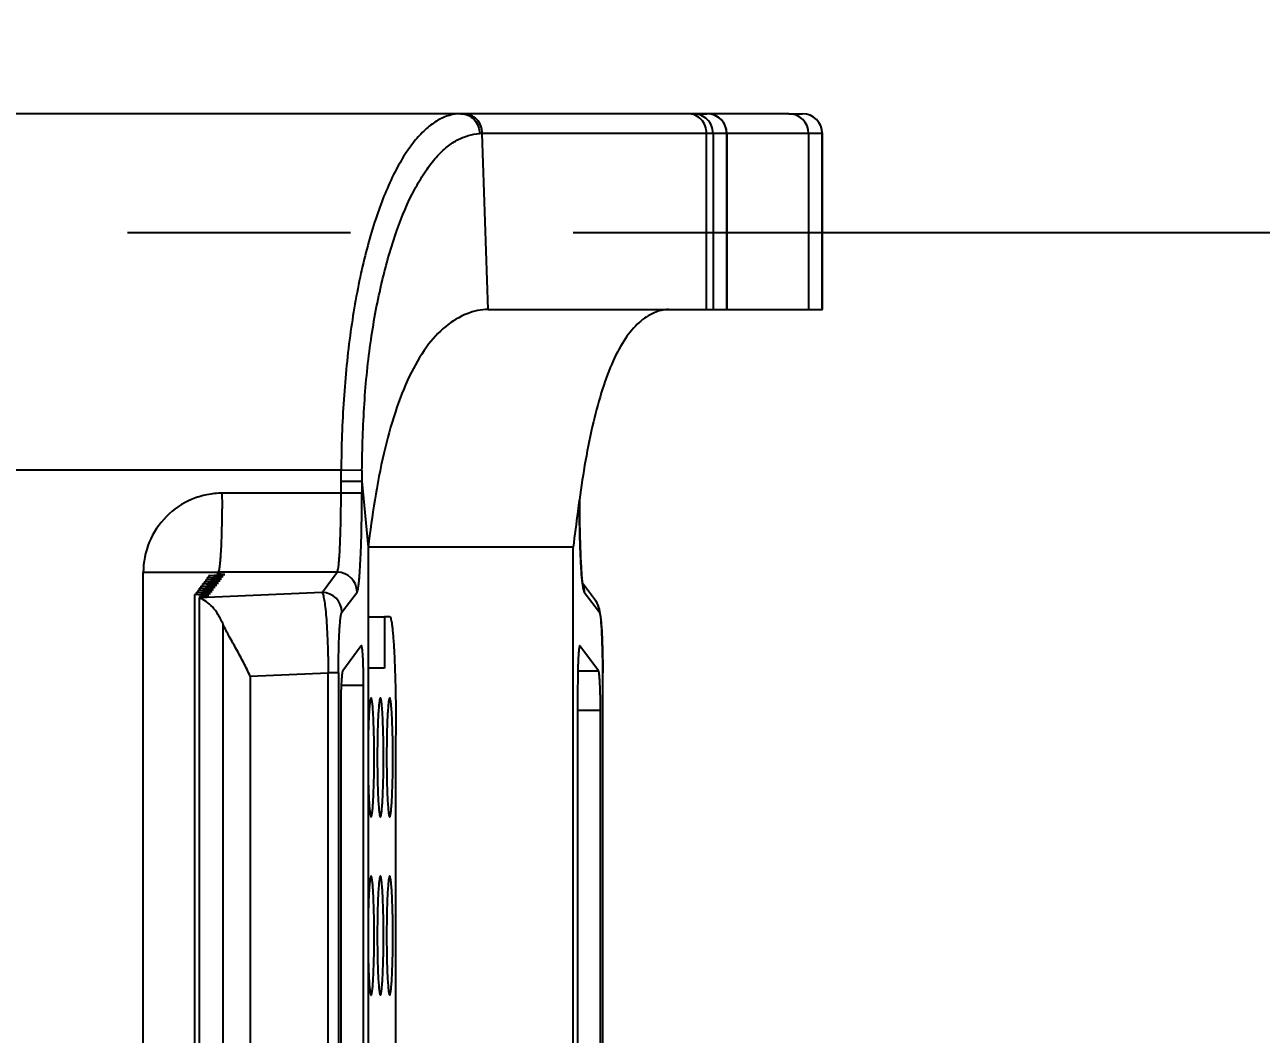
# Model space of a CAD drawing. Header units: millimetres. Extents: x 5828 to 6704, y 123 to 421.
# Drawn here: x 6616.829 to 6618.91, y 233.017 to 234.716 of the extents above; entities that cross this region are included whole.
import ezdxf

# ---------------------------------------------------------------- set-up
doc = ezdxf.new("R2010")
doc.units = ezdxf.units.MM
doc.linetypes.add('CENTER', pattern=[0.6, 0.375, -0.075, 0.075, -0.075])
for name, color, linetype in [('中心线', 7, 'Continuous'), ('外形图', 7, 'Continuous'), ('尺寸标注', 7, 'Continuous'), ('运动范围', 7, 'Continuous')]:
    doc.layers.add(name, color=color, linetype=linetype)
doc.styles.add('微软雅黑', font='msyh.ttc', dxfattribs={"height": 1.5})
doc.dimstyles.new('尺寸标注_1_15比例', dxfattribs={"dimtxt": 1.5, "dimasz": 1.25, "dimexe": 0.5, "dimexo": 0.4, "dimgap": 0.5, "dimtad": 1, "dimdec": 1, "dimlfac": 15, "dimdsep": 46, "dimtxsty": '微软雅黑', "dimcen": 0.09, "dimadec": 0, "dimazin": 0, "dimtp": 0.01, "dimtm": 0.01, "dimtfac": 1, "dimtdec": 1, "dimtofl": 0, "dimtmove": 0, "dimatfit": 3, "dimfxl": 1, "dimtolj": 1, "dimarcsym": 0})

# ---------------------------------------------------------------- blocks, each defined once
blk = doc.blocks.new('*D964')
at = {"layer": 'Defpoints', "color": 0}
for p in [(6599.8696, 245.0776), (6642.7754, 240.6831), (6560.7519, 234.3658), (6606.9481, 234.3718), (6651.9644, 234.3658)]:
    blk.add_point(p, dxfattribs=at)
at = {"layer": '尺寸标注', "color": 0, "lineweight": -2}
blk.add_arc((6606.914, 234.3658), 12.8206, 15.57922, 174.41148, dxfattribs=at)
at = {"layer": '尺寸标注', "color": 0}
for points in [[(6619.0604, 237.7629), (6619.4668, 237.8551), (6619.5402, 236.59)], [(6593.9463, 235.6245), (6594.3625, 235.6042), (6594.0935, 234.3658)]]:
    blk.add_solid(points, dxfattribs=at)
at = {"layer": '尺寸标注', "color": 0, "insert": (6607.3758, 248.4579), "char_height": 1.5, "attachment_point": 5, "rotation": 358.1233, "style": '微软雅黑'}
blk.add_mtext('\\A1;-\\A1;170%%d', dxfattribs=at)
blk = doc.blocks.new('*D965')
at = {"layer": 'Defpoints', "color": 0}
for p in [(6560.7519, 234.3658), (6606.9481, 234.3718), (6651.9644, 234.3658), (6642.7754, 228.0485), (6600.0932, 223.893)]:
    blk.add_point(p, dxfattribs=at)
at = {"layer": '尺寸标注', "color": 0, "lineweight": -2}
blk.add_arc((6606.9821, 234.3658), 12.5355, 185.71574, 344.27495, dxfattribs=at)
at = {"layer": '尺寸标注', "color": 0}
for points in [[(6594.717, 233.1277), (6594.3009, 233.107), (6594.4466, 234.3658)], [(6619.2515, 230.922), (6618.8453, 231.0148), (6619.3268, 232.187)]]:
    blk.add_solid(points, dxfattribs=at)
at = {"layer": '尺寸标注', "color": 0, "insert": (6606.0001, 223.1523), "char_height": 1.5, "attachment_point": 5, "rotation": 354.9953, "style": '微软雅黑'}
blk.add_mtext('\\A1;+\\A1;170%%d', dxfattribs=at)

msp = doc.modelspace()

# ---------------------------------------------------------------- linework, layer by layer
at = {"layer": '中心线', "linetype": 'CENTER', "ltscale": 5}
msp.add_line((6560.7519, 234.3658), (6651.9644, 234.3658), dxfattribs=at)
at = {"layer": '外形图'}
for p, q in [((6618.1146, 234.5658), (6615.6987, 234.5658)), ((6617.9538, 234.5658), (6617.9768, 234.5658)), ((6617.977, 234.5658), (6617.9768, 234.5658)), ((6618.1146, 234.5658), (6618.1376, 234.5658)), ((6618.1372, 234.5658), (6618.1376, 234.5658)), ((6618.1378, 234.5658), (6618.1376, 234.5658)), ((6617.9764, 234.5325), (6617.5987, 234.5325)), ((6617.6089, 234.2363), (6617.5987, 234.5325)), ((6617.9871, 234.5325), (6617.9764, 234.5325)), ((6617.9764, 234.2363), (6617.9764, 234.5325)), ((6618.0101, 234.5325), (6617.9871, 234.5325)), ((6617.9871, 234.5325), (6617.9871, 234.2363)), ((6618.0104, 234.5325), (6618.0101, 234.5325)), ((6618.0101, 234.2363), (6618.0101, 234.5325)), ((6618.1479, 234.5325), (6618.0104, 234.5325)), ((6618.0104, 234.5325), (6618.0104, 234.2363)), ((6618.1709, 234.5325), (6618.1479, 234.5325)), ((6618.1479, 234.5325), (6618.1479, 234.2363)), ((6618.1712, 234.5325), (6618.1709, 234.5325)), ((6618.1709, 234.2363), (6618.1709, 234.5325)), ((6618.1712, 234.2363), (6618.1712, 234.5325)), ((6617.6089, 234.2363), (6617.9871, 234.2363)), ((6617.9871, 234.2363), (6618.0101, 234.2363)), ((6618.0101, 234.2363), (6618.0104, 234.2363)), ((6618.0101, 234.2363), (6618.1479, 234.2363)), ((6618.1479, 234.2363), (6618.1709, 234.2363)), ((6618.1709, 234.2363), (6618.1712, 234.2363)), ((6617.3613, 233.9658), (6616.7285, 233.9658)), ((6617.3963, 233.9653), (6617.3613, 233.9658)), ((6617.3612, 233.9473), (6617.3961, 233.9473)), ((6617.3951, 233.9473), (6617.3961, 233.9473)), ((6617.3961, 233.9473), (6617.4066, 233.8363)), ((6617.3961, 233.9473), (6617.3961, 233.9271)), ((6617.3961, 233.9271), (6617.1612, 233.9272)), ((6617.7517, 233.8363), (6617.4066, 233.8363)), ((6617.4066, 233.8363), (6617.4066, 231.6287)), ((6617.7517, 231.6287), (6617.7517, 233.8363)), ((6617.1513, 233.7934), (6617.0282, 233.7934)), ((6617.0282, 231.6716), (6617.0282, 233.7934)), ((6617.1574, 233.7796), (6617.1333, 233.7815)), ((6617.1333, 233.7815), (6617.1333, 233.7779)), ((6617.1333, 233.7781), (6617.1574, 233.7796)), ((6617.16, 233.7832), (6617.136, 233.7851)), ((6617.136, 233.7851), (6617.136, 233.7815)), ((6617.136, 233.7817), (6617.16, 233.7832)), ((6617.1386, 233.7887), (6617.1654, 233.7904)), ((6617.1627, 233.7868), (6617.1386, 233.7887)), ((6617.1386, 233.7887), (6617.1386, 233.7851)), ((6617.1386, 233.7853), (6617.1627, 233.7868)), ((6617.1529, 233.7914), (6617.1544, 233.7934)), ((6617.1654, 233.7904), (6617.1529, 233.7914)), ((6617.1529, 233.7914), (6617.1529, 233.7896)), ((6617.3546, 233.7941), (6617.1546, 233.7941)), ((6617.1546, 233.7939), (6617.1546, 233.7941)), ((6617.1546, 233.7939), (6617.1546, 233.7939)), ((6617.3291, 233.76), (6617.3546, 233.7941)), ((6617.1412, 233.7581), (6617.1172, 233.76)), ((6617.1172, 233.76), (6617.1172, 233.7564)), ((6617.1172, 233.7566), (6617.1412, 233.7581)), ((6617.1439, 233.7616), (6617.1198, 233.7636)), ((6617.1198, 233.7636), (6617.1198, 233.76)), ((6617.1198, 233.7602), (6617.1439, 233.7616)), ((6617.1466, 233.7652), (6617.1225, 233.7672)), ((6617.1225, 233.7672), (6617.1225, 233.7636)), ((6617.1225, 233.7638), (6617.1466, 233.7652)), ((6617.3291, 233.76), (6617.1228, 233.7512)), ((6617.1493, 233.7688), (6617.1252, 233.7708)), ((6617.1252, 233.7708), (6617.1252, 233.7672)), ((6617.1252, 233.7673), (6617.1493, 233.7688)), ((6617.152, 233.7724), (6617.1279, 233.7744)), ((6617.1279, 233.7744), (6617.1279, 233.7708)), ((6617.1279, 233.7709), (6617.152, 233.7724)), ((6617.1547, 233.776), (6617.1306, 233.7779)), ((6617.1306, 233.7779), (6617.1306, 233.7744)), ((6617.1306, 233.7745), (6617.1547, 233.776)), ((6617.3625, 233.7267), (6617.388, 233.7608)), ((6617.7671, 233.7765), (6617.7672, 233.776)), ((6617.7892, 233.7467), (6617.7675, 233.7756)), ((6617.7703, 233.7608), (6617.7958, 233.7267)), ((6617.1386, 233.7545), (6617.1145, 233.7564)), ((6617.1145, 233.7564), (6617.1145, 231.7085)), ((6617.1223, 233.7503), (6617.1223, 231.7147)), ((6617.1228, 233.7512), (6617.1246, 233.7536)), ((6617.1246, 233.7536), (6617.1386, 233.7545)), ((6617.4066, 233.7191), (6617.4343, 233.7191)), ((6617.443, 233.7191), (6617.4343, 233.7191)), ((6617.4343, 233.7191), (6617.4343, 233.6325)), ((6617.1628, 231.7588), (6617.1628, 233.7061)), ((6617.3952, 233.6702), (6617.3638, 233.6282)), ((6617.3954, 233.6703), (6617.3952, 233.6702)), ((6617.7631, 233.6702), (6617.7628, 233.6703)), ((6617.7945, 233.6282), (6617.7631, 233.6702)), ((6617.4343, 233.6325), (6617.4066, 233.6325)), ((6617.2081, 233.6191), (6617.3396, 233.6247)), ((6617.2081, 233.6191), (6617.2081, 231.8459)), ((6617.3567, 233.6247), (6617.3396, 233.6247)), ((6617.3396, 231.8403), (6617.3396, 233.6247)), ((6617.3567, 233.6247), (6617.3567, 231.8403)), ((6617.7596, 233.6282), (6617.7945, 233.6282)), ((6617.8016, 231.8403), (6617.8016, 233.6323)), ((6617.8016, 233.6247), (6617.8016, 233.6247)), ((6617.8016, 231.8403), (6617.8016, 233.6247)), ((6617.3989, 233.6037), (6617.3613, 233.6037)), ((6617.3989, 231.8613), (6617.3989, 233.6037)), ((6617.7593, 233.6037), (6617.7593, 231.8613)), ((6617.3605, 233.5617), (6617.3605, 231.9032)), ((6617.7977, 233.5617), (6617.7593, 233.5617)), ((6617.7977, 231.9032), (6617.7977, 233.5617)), ((6617.4535, 232.0258), (6617.4535, 233.5193))]:
    msp.add_line(p, q, dxfattribs=at)
msp.add_lwpolyline([(6617.8016, 233.6323), (6617.8015, 233.644), (6617.8013, 233.655), (6617.8011, 233.6652), (6617.8008, 233.6745), (6617.8005, 233.683), (6617.8002, 233.6906), (6617.7998, 233.6975), (6617.7994, 233.7036), (6617.799, 233.7091), (6617.7986, 233.714), (6617.7981, 233.7182), (6617.7976, 233.7221), (6617.7971, 233.7255), (6617.7966, 233.7286), (6617.7959, 233.7317), (6617.7951, 233.7348), (6617.7939, 233.7382), (6617.7921, 233.7421), (6617.7896, 233.7461), (6617.7892, 233.7467)], dxfattribs=at)
for centre, radius, start, end in [((6617.9538, 234.5325), 0.0333, 359.958, 89.9581), ((6617.9768, 234.5325), 0.0333, 359.958, 89.9581), ((6617.977, 234.5325), 0.0333, 0, 90), ((6618.1146, 234.5325), 0.0333, 359.958, 89.958), ((6618.1376, 234.5325), 0.0333, 359.958, 89.958), ((6618.1378, 234.5325), 0.0333, 0, 90), ((6612.2488, 233.9489), 5.1124, 359.756, 359.9826), ((6623.311, 233.8887), 5.9152, 179.25771, 179.43207), ((6617.3546, 233.7607), 0.0334, 0.2806, 89.9938), ((6617.3291, 233.7266), 0.0334, 0.2806, 89.9938), ((6617.7372, 233.761), 0.033, 21.2369, 22.3449), ((6617.7627, 233.7269), 0.0331, 359.7741, 36.7687)]:
    msp.add_arc(centre, radius, start, end, dxfattribs=at)
for points, knots in [([(6617.5628, 234.5658), (6617.5563, 234.5658), (6617.5427, 234.5638), (6617.5229, 234.555), (6617.5038, 234.5407), (6617.4852, 234.5212), (6617.4675, 234.4965), (6617.4439, 234.4547), (6617.4182, 234.3901), (6617.3937, 234.3001), (6617.3754, 234.1966), (6617.3643, 234.0836), (6617.3616, 234.0056), (6617.3613, 233.9658)], [0, 0, 0, 0, 0.029307, 0.060757, 0.095902, 0.135789, 0.181031, 0.231935, 0.350842, 0.491351, 0.649943, 0.821556, 1, 1, 1, 1]), ([(6617.5628, 234.5658), (6617.5667, 234.5658), (6617.5751, 234.5641), (6617.5858, 234.5565), (6617.5927, 234.5452), (6617.5942, 234.5365), (6617.5942, 234.5324)], [0, 0, 0, 0, 0.233278, 0.490143, 0.753246, 1, 1, 1, 1]), ([(6617.5987, 234.5325), (6617.5987, 234.5368), (6617.5971, 234.5455), (6617.5902, 234.5565), (6617.5798, 234.564), (6617.5715, 234.5658), (6617.5674, 234.5658)], [0, 0, 0, 0, 0.256915, 0.509843, 0.757009, 1, 1, 1, 1]), ([(6617.9764, 234.5325), (6617.9764, 234.5368), (6617.9748, 234.5455), (6617.9679, 234.5565), (6617.9574, 234.564), (6617.949, 234.5658), (6617.9449, 234.5658)], [0, 0, 0, 0, 0.256432, 0.509144, 0.756501, 1, 1, 1, 1]), ([(6617.3963, 233.9653), (6617.3969, 234.0028), (6617.399, 234.0765), (6617.4097, 234.1831), (6617.428, 234.2807), (6617.452, 234.3657), (6617.4773, 234.4265), (6617.5006, 234.4659), (6617.518, 234.4894), (6617.5361, 234.5081), (6617.5551, 234.5215), (6617.5746, 234.5296), (6617.5878, 234.5318), (6617.5942, 234.5324)], [0, 0, 0, 0, 0.176992, 0.347577, 0.505162, 0.645046, 0.763736, 0.81483, 0.860779, 0.901465, 0.937287, 0.969559, 1, 1, 1, 1]), ([(6617.5987, 234.5325), (6617.5984, 234.5323), (6617.5974, 234.5321), (6617.5959, 234.5326), (6617.5947, 234.5326), (6617.5942, 234.5324)], [0, 0, 0, 0, 0.25183, 0.627841, 1, 1, 1, 1]), ([(6617.6089, 234.2363), (6617.5968, 234.2363), (6617.5707, 234.2304), (6617.5344, 234.2083), (6617.5017, 234.1717), (6617.4739, 234.1225), (6617.4505, 234.0622), (6617.4245, 233.9662), (6617.4134, 233.8892), (6617.4066, 233.8363)], [0, 0, 0, 0, 0.075767, 0.162494, 0.262254, 0.379151, 0.514422, 0.666059, 1, 1, 1, 1]), ([(6617.9121, 234.2363), (6617.9038, 234.2363), (6617.8856, 234.2315), (6617.8604, 234.2143), (6617.8372, 234.1863), (6617.8172, 234.1481), (6617.7997, 234.1007), (6617.7787, 234.023), (6617.7684, 233.9601), (6617.7622, 233.9162)], [0, 0, 0, 0, 0.066307, 0.145953, 0.241014, 0.355146, 0.490092, 0.64481, 1, 1, 1, 1]), ([(6617.1612, 233.9272), (6617.1525, 233.9272), (6617.135, 233.9253), (6617.1016, 233.9152), (6617.0646, 233.8902), (6617.0351, 233.8458), (6617.0282, 233.8108), (6617.0282, 233.7934)], [0, 0, 0, 0, 0.125379, 0.250744, 0.500374, 0.750142, 1, 1, 1, 1]), ([(6617.1548, 233.7944), (6617.1551, 233.7949), (6617.1558, 233.7964), (6617.1565, 233.7993), (6617.157, 233.8032), (6617.1576, 233.8082), (6617.1581, 233.8142), (6617.1589, 233.8241), (6617.1597, 233.8385), (6617.1604, 233.8579), (6617.1609, 233.8756), (6617.1611, 233.8908), (6617.1613, 233.9028), (6617.1613, 233.9149), (6617.1612, 233.9231), (6617.1612, 233.9272)], [0, 0, 0, 0, 0.014477, 0.036653, 0.066527, 0.104278, 0.149574, 0.202035, 0.326682, 0.474054, 0.639186, 0.726688, 0.8165, 0.907873, 1, 1, 1, 1]), ([(6617.3546, 233.7941), (6617.3549, 233.7945), (6617.3554, 233.7959), (6617.356, 233.7985), (6617.3566, 233.8023), (6617.3572, 233.8071), (6617.3578, 233.813), (6617.3585, 233.8228), (6617.3593, 233.8372), (6617.3601, 233.8568), (6617.3607, 233.8788), (6617.361, 233.9025), (6617.3611, 233.9188), (6617.3611, 233.9271)], [0, 0, 0, 0, 0.011951, 0.032115, 0.060584, 0.0972, 0.141679, 0.19365, 0.318233, 0.466642, 0.633709, 0.813587, 1, 1, 1, 1]), ([(6617.388, 233.7608), (6617.3884, 233.7614), (6617.389, 233.7631), (6617.3898, 233.7663), (6617.3905, 233.771), (6617.3912, 233.7771), (6617.3919, 233.7845), (6617.3929, 233.7967), (6617.3939, 233.8147), (6617.3949, 233.8392), (6617.3956, 233.8667), (6617.396, 233.8964), (6617.3961, 233.9167), (6617.3961, 233.9271)], [0, 0, 0, 0, 0.011951, 0.032115, 0.060585, 0.097201, 0.14168, 0.193653, 0.318235, 0.466646, 0.633713, 0.813594, 1, 1, 1, 1]), ([(6617.7622, 233.9162), (6617.7613, 233.9096), (6617.7576, 233.883), (6617.7543, 233.8563), (6617.7517, 233.8363)], [0, 0, 0, 0, 0.247676, 1, 1, 1, 1]), ([(6617.7675, 233.7756), (6617.7666, 233.7824), (6617.7652, 233.8003), (6617.7636, 233.8319), (6617.7626, 233.8718), (6617.7623, 233.9008), (6617.7622, 233.9161)], [0, 0, 0, 0, 0.147901, 0.381274, 0.673828, 1, 1, 1, 1]), ([(6617.7622, 233.9158), (6617.7623, 233.8883), (6617.7628, 233.8498), (6617.7649, 233.8034), (6617.7662, 233.7844), (6617.7671, 233.7765)], [0, 0, 0, 0, 0.592085, 0.827655, 1, 1, 1, 1]), ([(6617.1545, 233.7939), (6617.1545, 233.7941), (6617.1544, 233.7944), (6617.1545, 233.7946), (6617.1544, 233.7948), (6617.1543, 233.7947), (6617.1543, 233.7944), (6617.1542, 233.7941), (6617.1542, 233.7937), (6617.1541, 233.7936), (6617.154, 233.7936), (6617.154, 233.7934), (6617.1537, 233.7934), (6617.1533, 233.7934), (6617.1524, 233.7934), (6617.1517, 233.7934), (6617.1513, 233.7934)], [0, 0, 0, 0, 0.11349, 0.171838, 0.178759, 0.187385, 0.231756, 0.352533, 0.400535, 0.418876, 0.436599, 0.4638, 0.495419, 0.568624, 0.756673, 1, 1, 1, 1]), ([(6617.1546, 233.7941), (6617.1546, 233.7941), (6617.1546, 233.7942), (6617.1545, 233.7942), (6617.1545, 233.7943)], [0, 0, 0, 0, 0.465083, 1, 1, 1, 1]), ([(6617.3291, 233.76), (6617.3295, 233.7596), (6617.3302, 233.7582), (6617.331, 233.7557), (6617.3319, 233.752), (6617.3332, 233.7452), (6617.3346, 233.7341), (6617.3361, 233.7179), (6617.3374, 233.6981), (6617.3385, 233.6755), (6617.3392, 233.6506), (6617.3395, 233.6334), (6617.3396, 233.6247)], [0, 0, 0, 0, 0.012592, 0.032384, 0.059625, 0.09439, 0.186166, 0.306447, 0.452814, 0.621322, 0.806275, 1, 1, 1, 1]), ([(6617.7672, 233.776), (6617.7674, 233.7741), (6617.7678, 233.7706), (6617.7685, 233.7661), (6617.7693, 233.763), (6617.7699, 233.7613), (6617.7703, 233.7608)], [0, 0, 0, 0, 0.376167, 0.669209, 0.877217, 1, 1, 1, 1]), ([(6617.7681, 233.772), (6617.7681, 233.7722), (6617.7679, 233.7733), (6617.7677, 233.7745), (6617.7675, 233.7756)], [0, 0, 0, 0, 0.101787, 1, 1, 1, 1]), ([(6617.1228, 233.7512), (6617.1228, 233.7512), (6617.1226, 233.7509), (6617.1224, 233.7505), (6617.1223, 233.7503)], [0, 0, 0, 0, 0.2146, 1, 1, 1, 1]), ([(6617.1628, 233.7061), (6617.1604, 233.7118), (6617.1551, 233.7223), (6617.1431, 233.7389), (6617.1308, 233.7481), (6617.1223, 233.7503)], [0, 0, 0, 0, 0.302732, 0.56933, 1, 1, 1, 1]), ([(6617.3567, 233.6247), (6617.3567, 233.6315), (6617.3568, 233.6448), (6617.3571, 233.6639), (6617.3577, 233.681), (6617.3584, 233.6958), (6617.3593, 233.7077), (6617.3601, 233.7159), (6617.3608, 233.7209), (6617.3613, 233.7235), (6617.3618, 233.7254), (6617.3623, 233.7264), (6617.3625, 233.7267)], [0, 0, 0, 0, 0.20005, 0.389116, 0.558542, 0.703436, 0.820784, 0.909349, 0.942767, 0.968959, 0.987977, 1, 1, 1, 1]), ([(6617.443, 233.7191), (6617.4435, 233.7191), (6617.4444, 233.7176), (6617.4452, 233.7148), (6617.4462, 233.7099), (6617.4471, 233.7034), (6617.448, 233.6951), (6617.4492, 233.6807), (6617.4506, 233.659), (6617.4518, 233.6291), (6617.4528, 233.5951), (6617.4533, 233.5582), (6617.4535, 233.5327), (6617.4535, 233.5197)], [0, 0, 0, 0, 0.007003, 0.022189, 0.046413, 0.079639, 0.12162, 0.171986, 0.295933, 0.446826, 0.618937, 0.805701, 1, 1, 1, 1]), ([(6617.7958, 233.7267), (6617.796, 233.7264), (6617.7964, 233.7254), (6617.7969, 233.7235), (6617.7974, 233.7209), (6617.7982, 233.7159), (6617.799, 233.7077), (6617.7998, 233.6958), (6617.8006, 233.681), (6617.8011, 233.6639), (6617.8015, 233.6448), (6617.8016, 233.6315), (6617.8016, 233.6247)], [0, 0, 0, 0, 0.012023, 0.031041, 0.057233, 0.090651, 0.179216, 0.296563, 0.441457, 0.610883, 0.79995, 1, 1, 1, 1]), ([(6617.2081, 233.6191), (6617.2047, 233.6267), (6617.1973, 233.6419), (6617.1853, 233.664), (6617.1733, 233.6851), (6617.1658, 233.6991), (6617.1628, 233.7061)], [0, 0, 0, 0, 0.256209, 0.515186, 0.768564, 1, 1, 1, 1]), ([(6617.3989, 233.6037), (6617.3989, 233.608), (6617.3989, 233.6165), (6617.3987, 233.6289), (6617.3984, 233.6402), (6617.398, 233.6502), (6617.3975, 233.6584), (6617.397, 233.664), (6617.3965, 233.6673), (6617.3962, 233.6689), (6617.3959, 233.6698), (6617.3956, 233.6703), (6617.3954, 233.6703)], [0, 0, 0, 0, 0.19418, 0.380901, 0.553036, 0.703984, 0.827991, 0.920375, 0.953612, 0.977837, 0.993015, 1, 1, 1, 1]), ([(6617.7628, 233.6703), (6617.7627, 233.6703), (6617.7624, 233.6698), (6617.7621, 233.6689), (6617.7618, 233.6673), (6617.7613, 233.664), (6617.7608, 233.6584), (6617.7603, 233.6502), (6617.7599, 233.6402), (6617.7596, 233.6289), (6617.7594, 233.6165), (6617.7593, 233.608), (6617.7593, 233.6037)], [0, 0, 0, 0, 0.006985, 0.022163, 0.046388, 0.079625, 0.172009, 0.296016, 0.446965, 0.619099, 0.80582, 1, 1, 1, 1]), ([(6617.3638, 233.6282), (6617.3636, 233.628), (6617.3634, 233.6273), (6617.3631, 233.626), (6617.3628, 233.6241), (6617.3624, 233.6206), (6617.3619, 233.6148), (6617.3614, 233.6066), (6617.361, 233.5969), (6617.3607, 233.5817), (6617.3605, 233.5699), (6617.3605, 233.5617)], [0, 0, 0, 0, 0.011951, 0.032116, 0.060589, 0.097204, 0.193652, 0.318235, 0.466645, 0.633714, 1, 1, 1, 1]), ([(6617.7977, 233.5617), (6617.7977, 233.5699), (6617.7976, 233.5817), (6617.7972, 233.5969), (6617.7968, 233.6066), (6617.7964, 233.6149), (6617.7959, 233.6206), (6617.7955, 233.6241), (6617.7952, 233.626), (6617.7949, 233.6273), (6617.7946, 233.628), (6617.7945, 233.6282)], [0, 0, 0, 0, 0.366286, 0.533355, 0.681765, 0.806348, 0.902797, 0.939412, 0.967884, 0.988049, 1, 1, 1, 1]), ([(6617.4116, 233.5825), (6617.4114, 233.5825), (6617.411, 233.582), (6617.4107, 233.581), (6617.4103, 233.5795), (6617.4097, 233.5762), (6617.4091, 233.5706), (6617.4084, 233.5623), (6617.4078, 233.552), (6617.4073, 233.54), (6617.4069, 233.5265), (6617.4067, 233.5171), (6617.4066, 233.5122)], [0, 0, 0, 0, 0.007351, 0.021868, 0.044673, 0.075891, 0.163043, 0.281479, 0.428334, 0.599978, 0.792134, 1, 1, 1, 1]), ([(6617.4168, 233.4825), (6617.4168, 233.489), (6617.4168, 233.5017), (6617.4165, 233.5203), (6617.416, 233.5373), (6617.4154, 233.5523), (6617.4147, 233.5632), (6617.4141, 233.5704), (6617.4137, 233.5746), (6617.4132, 233.5779), (6617.4127, 233.5803), (6617.4123, 233.5817), (6617.4118, 233.5825), (6617.4116, 233.5825)], [0, 0, 0, 0, 0.194149, 0.380846, 0.55296, 0.703898, 0.827906, 0.878304, 0.920313, 0.953562, 0.977804, 0.992999, 1, 1, 1, 1]), ([(6617.4273, 233.5825), (6617.4271, 233.5825), (6617.4266, 233.5817), (6617.4262, 233.5803), (6617.4257, 233.5779), (6617.4252, 233.5746), (6617.4248, 233.5704), (6617.4242, 233.5632), (6617.4235, 233.5523), (6617.4229, 233.5373), (6617.4224, 233.5203), (6617.4221, 233.5017), (6617.4221, 233.489), (6617.4221, 233.4825)], [0, 0, 0, 0, 0.007001, 0.022196, 0.046438, 0.079687, 0.121696, 0.172094, 0.296102, 0.44704, 0.619154, 0.805851, 1, 1, 1, 1]), ([(6617.4325, 233.4825), (6617.4325, 233.489), (6617.4325, 233.5017), (6617.4322, 233.5203), (6617.4317, 233.5373), (6617.4311, 233.5523), (6617.4304, 233.5632), (6617.4298, 233.5704), (6617.4294, 233.5746), (6617.4289, 233.5779), (6617.4284, 233.5803), (6617.428, 233.5817), (6617.4275, 233.5825), (6617.4273, 233.5825)], [0, 0, 0, 0, 0.194149, 0.380846, 0.55296, 0.703898, 0.827906, 0.878304, 0.920313, 0.953562, 0.977804, 0.992999, 1, 1, 1, 1]), ([(6617.443, 233.5825), (6617.4428, 233.5825), (6617.4423, 233.5817), (6617.4419, 233.5803), (6617.4414, 233.5779), (6617.4409, 233.5746), (6617.4405, 233.5704), (6617.4399, 233.5632), (6617.4392, 233.5523), (6617.4386, 233.5373), (6617.4381, 233.5203), (6617.4378, 233.5017), (6617.4378, 233.489), (6617.4378, 233.4825)], [0, 0, 0, 0, 0.007001, 0.022196, 0.046438, 0.079687, 0.121696, 0.172094, 0.296102, 0.44704, 0.619154, 0.805851, 1, 1, 1, 1]), ([(6617.4482, 233.4825), (6617.4482, 233.489), (6617.4482, 233.5017), (6617.4479, 233.5203), (6617.4474, 233.5373), (6617.4468, 233.5523), (6617.4461, 233.5632), (6617.4455, 233.5704), (6617.4451, 233.5746), (6617.4446, 233.5779), (6617.4441, 233.5803), (6617.4437, 233.5817), (6617.4432, 233.5825), (6617.443, 233.5825)], [0, 0, 0, 0, 0.194149, 0.380846, 0.55296, 0.703898, 0.827906, 0.878304, 0.920313, 0.953562, 0.977804, 0.992999, 1, 1, 1, 1]), ([(6617.4116, 233.3825), (6617.4118, 233.3825), (6617.4123, 233.3833), (6617.4127, 233.3846), (6617.4132, 233.3871), (6617.4137, 233.3904), (6617.4141, 233.3946), (6617.4147, 233.4018), (6617.4154, 233.4127), (6617.416, 233.4276), (6617.4165, 233.4447), (6617.4168, 233.4632), (6617.4168, 233.476), (6617.4168, 233.4825)], [0, 0, 0, 0, 0.007001, 0.022196, 0.046438, 0.079687, 0.121696, 0.172094, 0.296102, 0.44704, 0.619154, 0.805851, 1, 1, 1, 1]), ([(6617.4221, 233.4825), (6617.4221, 233.476), (6617.4221, 233.4632), (6617.4224, 233.4447), (6617.4229, 233.4276), (6617.4235, 233.4127), (6617.4242, 233.4018), (6617.4248, 233.3946), (6617.4252, 233.3904), (6617.4257, 233.3871), (6617.4262, 233.3846), (6617.4266, 233.3833), (6617.4271, 233.3825), (6617.4273, 233.3825)], [0, 0, 0, 0, 0.194149, 0.380846, 0.55296, 0.703898, 0.827906, 0.878304, 0.920313, 0.953562, 0.977804, 0.992999, 1, 1, 1, 1]), ([(6617.4273, 233.3825), (6617.4275, 233.3825), (6617.428, 233.3833), (6617.4284, 233.3846), (6617.4289, 233.3871), (6617.4294, 233.3904), (6617.4298, 233.3946), (6617.4304, 233.4018), (6617.4311, 233.4127), (6617.4317, 233.4276), (6617.4322, 233.4447), (6617.4325, 233.4632), (6617.4325, 233.476), (6617.4325, 233.4825)], [0, 0, 0, 0, 0.007001, 0.022196, 0.046438, 0.079687, 0.121696, 0.172094, 0.296102, 0.44704, 0.619154, 0.805851, 1, 1, 1, 1]), ([(6617.4378, 233.4825), (6617.4378, 233.476), (6617.4378, 233.4632), (6617.4381, 233.4447), (6617.4386, 233.4276), (6617.4392, 233.4127), (6617.4399, 233.4018), (6617.4405, 233.3946), (6617.4409, 233.3904), (6617.4414, 233.3871), (6617.4419, 233.3846), (6617.4423, 233.3833), (6617.4428, 233.3825), (6617.443, 233.3825)], [0, 0, 0, 0, 0.194149, 0.380846, 0.55296, 0.703898, 0.827906, 0.878304, 0.920313, 0.953562, 0.977804, 0.992999, 1, 1, 1, 1]), ([(6617.443, 233.3825), (6617.4432, 233.3825), (6617.4437, 233.3833), (6617.4441, 233.3846), (6617.4446, 233.3871), (6617.4451, 233.3904), (6617.4455, 233.3946), (6617.4461, 233.4018), (6617.4468, 233.4127), (6617.4474, 233.4276), (6617.4479, 233.4447), (6617.4482, 233.4632), (6617.4482, 233.476), (6617.4482, 233.4825)], [0, 0, 0, 0, 0.007001, 0.022196, 0.046438, 0.079687, 0.121696, 0.172094, 0.296102, 0.44704, 0.619154, 0.805851, 1, 1, 1, 1]), ([(6617.4066, 233.4528), (6617.4067, 233.4479), (6617.4069, 233.4384), (6617.4073, 233.4249), (6617.4078, 233.4129), (6617.4084, 233.4026), (6617.4091, 233.3943), (6617.4097, 233.3888), (6617.4103, 233.3855), (6617.4107, 233.3839), (6617.411, 233.3829), (6617.4114, 233.3825), (6617.4116, 233.3825)], [0, 0, 0, 0, 0.207866, 0.400022, 0.571666, 0.718521, 0.836957, 0.924109, 0.955327, 0.978132, 0.992649, 1, 1, 1, 1]), ([(6617.4116, 233.2825), (6617.4114, 233.2825), (6617.411, 233.282), (6617.4107, 233.281), (6617.4103, 233.2795), (6617.4097, 233.2762), (6617.4091, 233.2706), (6617.4084, 233.2623), (6617.4078, 233.252), (6617.4073, 233.24), (6617.4069, 233.2265), (6617.4067, 233.2171), (6617.4066, 233.2122)], [0, 0, 0, 0, 0.007351, 0.021868, 0.044673, 0.075891, 0.163043, 0.281479, 0.428334, 0.599977, 0.792134, 1, 1, 1, 1]), ([(6617.4168, 233.1825), (6617.4168, 233.189), (6617.4168, 233.2017), (6617.4165, 233.2203), (6617.416, 233.2373), (6617.4154, 233.2523), (6617.4147, 233.2632), (6617.4141, 233.2704), (6617.4137, 233.2746), (6617.4132, 233.2779), (6617.4127, 233.2803), (6617.4123, 233.2817), (6617.4118, 233.2825), (6617.4116, 233.2825)], [0, 0, 0, 0, 0.194149, 0.380846, 0.55296, 0.703898, 0.827906, 0.878304, 0.920313, 0.953562, 0.977804, 0.992999, 1, 1, 1, 1]), ([(6617.4273, 233.2825), (6617.4271, 233.2825), (6617.4266, 233.2817), (6617.4262, 233.2803), (6617.4257, 233.2779), (6617.4252, 233.2746), (6617.4248, 233.2704), (6617.4242, 233.2632), (6617.4235, 233.2523), (6617.4229, 233.2373), (6617.4224, 233.2203), (6617.4221, 233.2017), (6617.4221, 233.189), (6617.4221, 233.1825)], [0, 0, 0, 0, 0.007001, 0.022196, 0.046438, 0.079687, 0.121696, 0.172094, 0.296102, 0.44704, 0.619154, 0.805851, 1, 1, 1, 1]), ([(6617.4325, 233.1825), (6617.4325, 233.189), (6617.4325, 233.2017), (6617.4322, 233.2203), (6617.4317, 233.2373), (6617.4311, 233.2523), (6617.4304, 233.2632), (6617.4298, 233.2704), (6617.4294, 233.2746), (6617.4289, 233.2779), (6617.4284, 233.2803), (6617.428, 233.2817), (6617.4275, 233.2825), (6617.4273, 233.2825)], [0, 0, 0, 0, 0.194149, 0.380846, 0.55296, 0.703898, 0.827906, 0.878304, 0.920313, 0.953562, 0.977804, 0.992999, 1, 1, 1, 1]), ([(6617.443, 233.2825), (6617.4428, 233.2825), (6617.4423, 233.2817), (6617.4419, 233.2803), (6617.4414, 233.2779), (6617.4409, 233.2746), (6617.4405, 233.2704), (6617.4399, 233.2632), (6617.4392, 233.2523), (6617.4386, 233.2373), (6617.4381, 233.2203), (6617.4378, 233.2017), (6617.4378, 233.189), (6617.4378, 233.1825)], [0, 0, 0, 0, 0.007001, 0.022196, 0.046438, 0.079687, 0.121696, 0.172094, 0.296102, 0.44704, 0.619154, 0.805851, 1, 1, 1, 1]), ([(6617.4482, 233.1825), (6617.4482, 233.189), (6617.4482, 233.2017), (6617.4479, 233.2203), (6617.4474, 233.2373), (6617.4468, 233.2523), (6617.4461, 233.2632), (6617.4455, 233.2704), (6617.4451, 233.2746), (6617.4446, 233.2779), (6617.4441, 233.2803), (6617.4437, 233.2817), (6617.4432, 233.2825), (6617.443, 233.2825)], [0, 0, 0, 0, 0.194149, 0.380846, 0.55296, 0.703898, 0.827906, 0.878304, 0.920313, 0.953562, 0.977804, 0.992999, 1, 1, 1, 1]), ([(6617.4116, 233.0825), (6617.4118, 233.0825), (6617.4123, 233.0833), (6617.4127, 233.0846), (6617.4132, 233.0871), (6617.4137, 233.0904), (6617.4141, 233.0946), (6617.4147, 233.1018), (6617.4154, 233.1127), (6617.416, 233.1276), (6617.4165, 233.1447), (6617.4168, 233.1632), (6617.4168, 233.176), (6617.4168, 233.1825)], [0, 0, 0, 0, 0.007001, 0.022196, 0.046438, 0.079687, 0.121696, 0.172094, 0.296102, 0.44704, 0.619154, 0.805851, 1, 1, 1, 1]), ([(6617.4221, 233.1825), (6617.4221, 233.176), (6617.4221, 233.1632), (6617.4224, 233.1447), (6617.4229, 233.1276), (6617.4235, 233.1127), (6617.4242, 233.1018), (6617.4248, 233.0946), (6617.4252, 233.0904), (6617.4257, 233.0871), (6617.4262, 233.0846), (6617.4266, 233.0833), (6617.4271, 233.0825), (6617.4273, 233.0825)], [0, 0, 0, 0, 0.194149, 0.380846, 0.55296, 0.703898, 0.827906, 0.878304, 0.920313, 0.953562, 0.977804, 0.992999, 1, 1, 1, 1]), ([(6617.4273, 233.0825), (6617.4275, 233.0825), (6617.428, 233.0833), (6617.4284, 233.0846), (6617.4289, 233.0871), (6617.4294, 233.0904), (6617.4298, 233.0946), (6617.4304, 233.1018), (6617.4311, 233.1127), (6617.4317, 233.1276), (6617.4322, 233.1447), (6617.4325, 233.1632), (6617.4325, 233.176), (6617.4325, 233.1825)], [0, 0, 0, 0, 0.007001, 0.022196, 0.046438, 0.079687, 0.121696, 0.172094, 0.296102, 0.44704, 0.619154, 0.805851, 1, 1, 1, 1]), ([(6617.4378, 233.1825), (6617.4378, 233.176), (6617.4378, 233.1632), (6617.4381, 233.1447), (6617.4386, 233.1276), (6617.4392, 233.1127), (6617.4399, 233.1018), (6617.4405, 233.0946), (6617.4409, 233.0904), (6617.4414, 233.0871), (6617.4419, 233.0846), (6617.4423, 233.0833), (6617.4428, 233.0825), (6617.443, 233.0825)], [0, 0, 0, 0, 0.194149, 0.380846, 0.55296, 0.703898, 0.827906, 0.878304, 0.920313, 0.953562, 0.977804, 0.992999, 1, 1, 1, 1]), ([(6617.443, 233.0825), (6617.4432, 233.0825), (6617.4437, 233.0833), (6617.4441, 233.0846), (6617.4446, 233.0871), (6617.4451, 233.0904), (6617.4455, 233.0946), (6617.4461, 233.1018), (6617.4468, 233.1127), (6617.4474, 233.1276), (6617.4479, 233.1447), (6617.4482, 233.1632), (6617.4482, 233.176), (6617.4482, 233.1825)], [0, 0, 0, 0, 0.007001, 0.022196, 0.046438, 0.079687, 0.121696, 0.172094, 0.296102, 0.44704, 0.619154, 0.805851, 1, 1, 1, 1]), ([(6617.4066, 233.1528), (6617.4067, 233.1479), (6617.4069, 233.1384), (6617.4073, 233.1249), (6617.4078, 233.1129), (6617.4084, 233.1026), (6617.4091, 233.0943), (6617.4097, 233.0888), (6617.4103, 233.0855), (6617.4107, 233.0839), (6617.411, 233.0829), (6617.4114, 233.0825), (6617.4116, 233.0825)], [0, 0, 0, 0, 0.207866, 0.400022, 0.571666, 0.718521, 0.836957, 0.924109, 0.955327, 0.978132, 0.992649, 1, 1, 1, 1])]:
    msp.add_open_spline(points, degree=3, knots=knots, dxfattribs=at)
for points in [[(6617.3612, 233.9473), (6617.3612, 233.9535), (6617.3612, 233.9596), (6617.3613, 233.9658)], [(6617.1544, 233.7934), (6617.1545, 233.7936), (6617.1545, 233.7937), (6617.1546, 233.7939)], [(6617.1545, 233.7943), (6617.1546, 233.7943), (6617.1547, 233.7943), (6617.1548, 233.7944)], [(6617.768, 233.773), (6617.7695, 233.7691), (6617.7703, 233.7649), (6617.7703, 233.7608)]]:
    msp.add_open_spline(points, degree=3, dxfattribs=at)
at = {"layer": '运动范围', "color": 0}
msp.add_arc((6606.9481, 234.3658), 36.38, 10, 350, dxfattribs=at)

# ---------------------------------------------------------------- dimensions: what is measured, and where the dimension line sits
at = {"layer": '尺寸标注'}
for base, line2, text, picture, middle in [((6599.8696, 245.0776), ((6642.7754, 240.6831), (6606.9481, 234.3718)), '\\A1;-<>', '*D964', (6607.3339, 247.1795)), ((6600.0932, 223.893), ((6642.7754, 228.0485), (6606.9481, 234.3718)), '\\A1;+<>', '*D965', (6605.8885, 221.8781))]:
    dim = msp.add_angular_dim_2l(base=base, line1=((6560.7519, 234.3658), (6651.9644, 234.3658)), line2=line2, text=text, dimstyle='尺寸标注_1_15比例', override={"dimtxsty": '微软雅黑'}, dxfattribs=at)
    dim.commit()
    dim.dimension.update_dxf_attribs({"geometry": picture, "text_midpoint": middle, "dimtype": 162})

doc.saveas('drawing.dxf')
